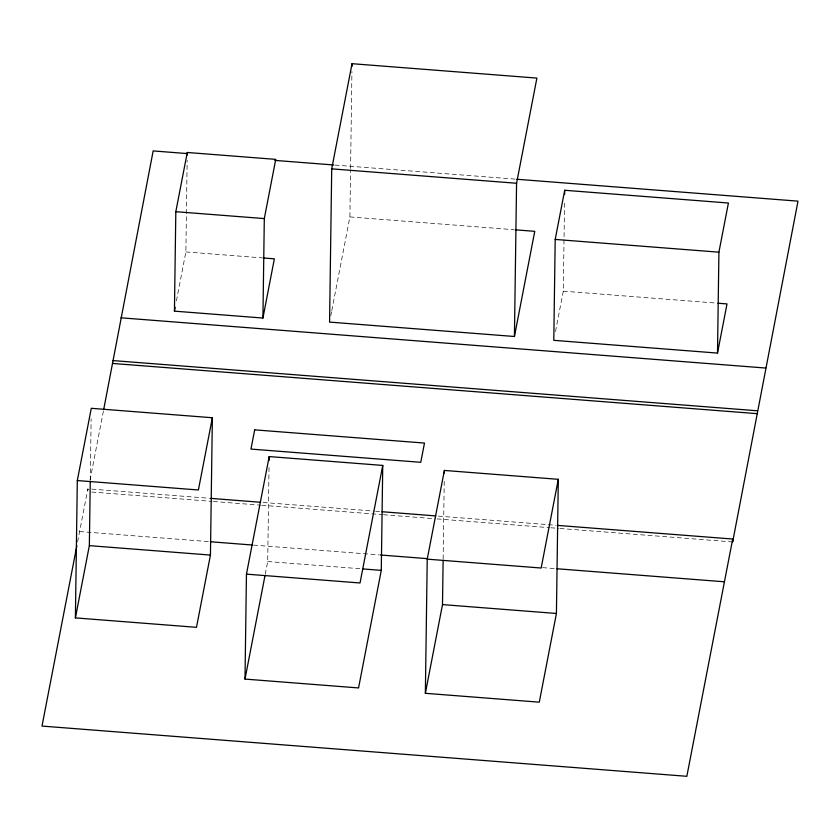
<?xml version="1.0" encoding="UTF-8"?>
<svg xmlns="http://www.w3.org/2000/svg" width="840" height="840" viewBox="0 0 840 840"><rect width="100%" height="100%" fill="white"/><g stroke="black" fill="none" stroke-linecap="round" stroke-linejoin="round"><path stroke-width="0.63" stroke-dasharray="4.2 3.15" d="M90.269 480.239L91.13 418.772M176.421 300.846L185.871 251.937L187.152 160.335M265.24 574.308L267.708 561.519L269.052 465.759M331.8 310.548L349.902 216.93L350.553 169.775M350.574 168.472L351.929 71.547M443.142 559.01L444.266 478.265M555.502 331.506L563.294 291.175L564.543 202.062M77.606 541.863L87.854 488.806L87.811 491.705L88.316 489.132M90.048 480.155L103.436 410.907M330.813 315.683L331.558 311.84M334.971 165.081L515.476 179.141M349.902 216.93L513.923 229.709M185.871 251.937L262.647 257.922M563.294 291.175L716.615 303.114M91.781 489.111L209.496 498.288M263.13 502.467L374.304 511.119M375.617 511.224L379.544 511.529M438.396 516.117L556.122 525.284M91.739 492.009L212.079 501.375M213.381 501.48L260.474 505.155M261.776 505.25L382.116 514.626M383.418 514.731L435.74 518.805M437.052 518.91L549.538 527.667M550.841 527.772L558.695 528.381M559.997 528.486L732.659 541.937M79.59 531.562L209.087 541.643M253.554 545.107L379.124 554.894M542.619 567.63L555.702 568.649M267.708 561.519L361.694 568.848"/><path stroke-width="1.26" d="M75.401 617.894L77.311 480.554L91.277 408.303L212.363 417.743L210.441 555.072L196.487 627.323L75.401 617.894L89.355 545.643L90.258 481.551M103.677 409.616L153.163 150.916L187.162 153.573M174.436 311.147L175.822 211.691L187.268 152.481L275.751 159.369L264.306 218.578L262.92 318.045L174.436 311.147L175.182 307.282M187.226 155.096L187.268 152.481M244.997 679.087L246.456 574.14L269.178 456.572L382.746 465.423L381.276 570.371L358.554 687.939L244.997 679.087L264.999 575.578M269.125 460.509L269.178 456.572M514.427 336.494L516.569 183.257L536.897 78.089L352.034 63.693L331.716 168.861L329.574 322.098L514.427 336.494L534.755 231.326L515.225 229.814M352.002 66.308L352.034 63.693M425.366 693.304L427.235 559.157L444.381 470.442L558.296 479.315L556.426 613.473L539.28 702.177L425.366 693.304L442.502 604.601L443.121 560.312M444.339 473.046L444.381 470.442M717.507 353.084L718.914 252.178L728.417 203.018L564.7 190.271L555.198 239.431L553.791 340.337L717.507 353.084L727.01 303.923L717.917 303.219M564.648 194.197L564.7 190.271M557.424 525.389L732.7 539.038L732.659 541.937L798 201.149L516.779 179.246M76.86 545.727L42 726.075L686.837 776.307L732.7 539.038M212.363 417.743L198.398 489.983L77.311 480.554M262.92 318.045L274.365 258.836L263.949 258.017M382.746 465.423L360.024 582.981L246.456 574.14M558.296 479.315L541.159 568.029L427.235 559.157M274.806 160.398L333.659 164.976M331.716 168.861L516.569 183.257M555.198 239.431L718.914 252.178M175.822 211.691L264.306 218.578M120.908 317.804L765.744 368.046M112.644 360.56L757.481 410.792M112.602 363.447L757.439 413.679M210.809 498.382L260.516 502.257M382.158 511.739L435.781 515.918M210.389 541.748L252.252 545.013M380.436 554.999L427.518 558.663M557.014 568.754L724.437 581.795M89.355 545.643L210.441 555.072M363.006 568.942L381.276 570.371M442.502 604.601L556.426 613.473M254.678 429.849L250.96 449.085L420.767 462.315L424.483 443.069L254.678 429.849"/></g></svg>
